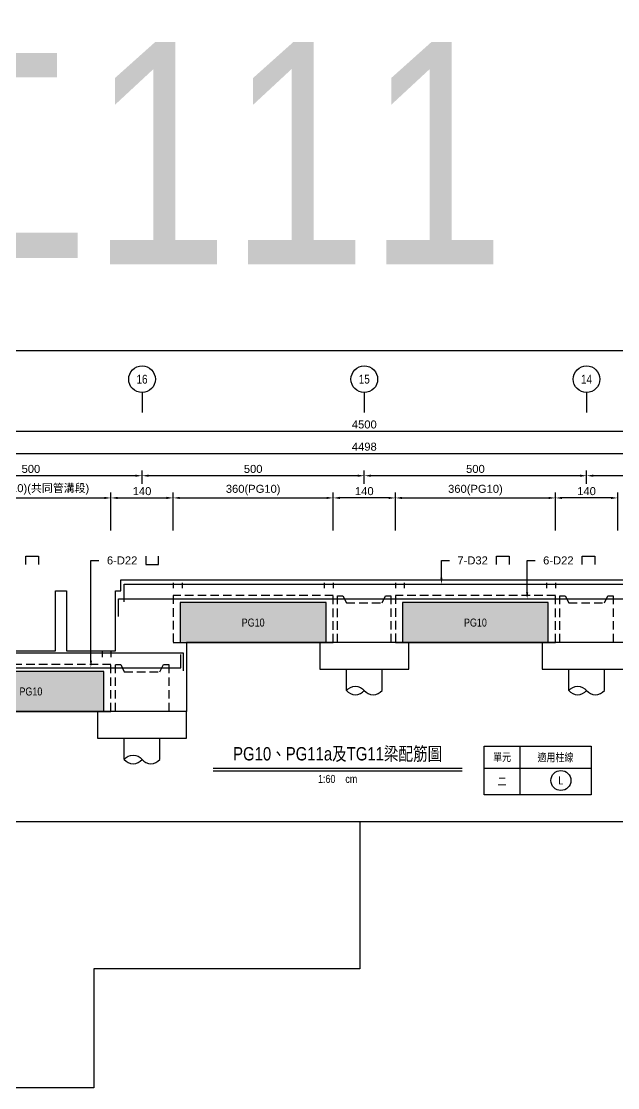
# Model space of a CAD drawing. Header units: millimetres. Extents: x 4668 to 40173, y -3560 to 14620.
# Drawn here: x 6300 to 7641, y -3560 to -1162 of the extents above; entities that cross this region are included whole.
import ezdxf
from ezdxf import colors
from ezdxf.entities.mleader import LeaderData, LeaderLine
from ezdxf.enums import TextEntityAlignment as Align
from ezdxf.math import Vec2, Vec3

# ---------------------------------------------------------------- set-up
doc = ezdxf.new("R2010")
doc.units = ezdxf.units.MM
doc.linetypes.add('HIDDEN', pattern=[9.525, 6.35, -3.175])
doc.layers.get('0').transparency = 0.5
doc.layers.add('HB_0', color=7, linetype='Continuous', transparency=0.5)
for name, color, linetype in [('HB_DIM', 1, 'Continuous'), ('HB_SYMBOLS', 7, 'Continuous'), ('HB_TXT_CTEXT', 2, 'Continuous'), ('底圖', 7, 'Continuous'), ('鋼筋', 3, 'Continuous')]:
    doc.layers.add(name, color=color, linetype=linetype)
doc.styles.get("Standard").update_dxf_attribs({"font": 'arial.ttf'})
doc.dimstyles.new('60', dxfattribs={"dimscale": 6, "dimtxt": 3, "dimasz": 2.5, "dimexe": 2, "dimexo": 2, "dimgap": 1, "dimtad": 1, "dimdec": 0, "dimdsep": 46, "dimtxsty": 'Standard', "dimcen": 0, "dimclrd": 1, "dimclre": 1, "dimclrt": 2, "dimadec": 0, "dimazin": 0, "dimtfac": 1, "dimtdec": 0, "dimtix": 1, "dimtmove": 2, "dimatfit": 3, "dimfxl": 1, "dimtolj": 1, "dimtzin": 0, "dimarcsym": 0})

# ---------------------------------------------------------------- blocks, each defined once
blk = doc.blocks.new('gr_t')
at = {"layer": 'HB_SYMBOLS', "color": 4, "linetype": 'Continuous'}
blk.add_line((0, -6), (0, -15), dxfattribs=at)
blk.add_circle((0, 0), 6, dxfattribs=at)
at = {"layer": 'HB_SYMBOLS', "color": 4, "linetype": 'Continuous', "width": 0.8}
blk.add_attdef('A', text='', height=4.5, dxfattribs=at).set_placement((0, 0), align=Align.MIDDLE)
blk = doc.blocks.new('*D244')
at = {"layer": 'Defpoints', "color": 0}
for p in [(6071.4, -2183.6), (6071.4, -2213.6), (6571.4, -2213.6)]:
    blk.add_point(p, dxfattribs=at)
at = {"layer": 'HB_DIM', "color": 1, "lineweight": -2}
for p, q in [((6071.4, -2201.6), (6071.4, -2171.6)), ((6571.4, -2201.6), (6571.4, -2171.6)), ((6556.4, -2183.6), (6086.4, -2183.6))]:
    blk.add_line(p, q, dxfattribs=at)
at = {"layer": 'HB_DIM', "color": 1}
for points in [[(6086.4, -2181.1), (6086.4, -2186.1), (6071.4, -2183.6)], [(6556.4, -2186.1), (6556.4, -2181.1), (6571.4, -2183.6)]]:
    blk.add_solid(points, dxfattribs=at)
at = {"layer": 'HB_DIM', "color": 2, "insert": (6321.4, -2168.4), "char_height": 18, "attachment_point": 5}
blk.add_mtext('\\A1;500', dxfattribs=at)
blk = doc.blocks.new('*D247')
at = {"layer": 'Defpoints', "color": 0}
for p in [(7071.4, -2183.6), (7071.4, -2213.6), (7571.4, -2213.6)]:
    blk.add_point(p, dxfattribs=at)
at = {"layer": 'HB_DIM', "color": 1, "lineweight": -2}
for p, q in [((7071.4, -2201.6), (7071.4, -2171.6)), ((7571.4, -2201.6), (7571.4, -2171.6)), ((7556.4, -2183.6), (7086.4, -2183.6))]:
    blk.add_line(p, q, dxfattribs=at)
at = {"layer": 'HB_DIM', "color": 1}
for points in [[(7086.4, -2181.1), (7086.4, -2186.1), (7071.4, -2183.6)], [(7556.4, -2186.1), (7556.4, -2181.1), (7571.4, -2183.6)]]:
    blk.add_solid(points, dxfattribs=at)
at = {"layer": 'HB_DIM', "color": 2, "insert": (7321.4, -2168.4), "char_height": 18, "attachment_point": 5}
blk.add_mtext('\\A1;500', dxfattribs=at)
blk = doc.blocks.new('*D251')
at = {"layer": 'Defpoints', "color": 0}
for p in [(7571.4, -2183.6), (7571.4, -2213.6), (8071.4, -2213.6)]:
    blk.add_point(p, dxfattribs=at)
at = {"layer": 'HB_DIM', "color": 1, "lineweight": -2}
for p, q in [((7571.4, -2201.6), (7571.4, -2171.6)), ((8071.4, -2201.6), (8071.4, -2171.6)), ((8056.4, -2183.6), (7586.4, -2183.6))]:
    blk.add_line(p, q, dxfattribs=at)
at = {"layer": 'HB_DIM', "color": 1}
for points in [[(7586.4, -2181.1), (7586.4, -2186.1), (7571.4, -2183.6)], [(8056.4, -2186.1), (8056.4, -2181.1), (8071.4, -2183.6)]]:
    blk.add_solid(points, dxfattribs=at)
at = {"layer": 'HB_DIM', "color": 2, "insert": (7821.4, -2168.4), "char_height": 18, "attachment_point": 5}
blk.add_mtext('\\A1;500', dxfattribs=at)
blk = doc.blocks.new('*D252')
at = {"layer": 'Defpoints', "color": 0}
for p in [(6571.4, -2183.6), (6571.4, -2213.6), (7071.4, -2213.6)]:
    blk.add_point(p, dxfattribs=at)
at = {"layer": 'HB_DIM', "color": 1, "lineweight": -2}
for p, q in [((6571.4, -2201.6), (6571.4, -2171.6)), ((7071.4, -2201.6), (7071.4, -2171.6)), ((7056.4, -2183.6), (6586.4, -2183.6))]:
    blk.add_line(p, q, dxfattribs=at)
at = {"layer": 'HB_DIM', "color": 1}
for points in [[(6586.4, -2181.1), (6586.4, -2186.1), (6571.4, -2183.6)], [(7056.4, -2186.1), (7056.4, -2181.1), (7071.4, -2183.6)]]:
    blk.add_solid(points, dxfattribs=at)
at = {"layer": 'HB_DIM', "color": 2, "insert": (6821.4, -2168.4), "char_height": 18, "attachment_point": 5}
blk.add_mtext('\\A1;500', dxfattribs=at)
blk = doc.blocks.new('預鑄樁帽2x2')
at = {"layer": 'HB_0'}
blk.add_lwpolyline([(-100, 0), (100, 0), (100, 60), (-100, 60)], close=True, dxfattribs=at)
blk = doc.blocks.new('預鑄樁帽&樁800直')
at = {"layer": 'HB_0', "linetype": 'Continuous'}
for p, q in [((-40, -108.1), (-40, -60)), ((40, -108.1), (40, -60))]:
    blk.add_line(p, q, dxfattribs=at)
for points in [[(-40, -108.1, -0.48), (0, -108.1, 0.48), (40, -108.1, 0.48)], [(-40, -108.1, 0.48), (0, -108.1, 0.48)]]:
    blk.add_lwpolyline(points, format="xyb", dxfattribs=at)
at = {"layer": 'HB_0'}
blk.add_blockref('預鑄樁帽2x2', (0, -60), dxfattribs=at)
blk = doc.blocks.new('*D261')
at = {"layer": 'Defpoints', "color": 0}
for p in [(7001.4, -2233.6), (6641.4, -2318.6), (7001.4, -2318.6)]:
    blk.add_point(p, dxfattribs=at)
at = {"layer": 'HB_DIM', "color": 1, "lineweight": -2}
for p, q in [((6641.4, -2306.6), (6641.4, -2221.6)), ((7001.4, -2306.6), (7001.4, -2221.6)), ((6656.4, -2233.6), (6986.4, -2233.6))]:
    blk.add_line(p, q, dxfattribs=at)
at = {"layer": 'HB_DIM', "color": 1}
for points in [[(6656.4, -2231.1), (6656.4, -2236.1), (6641.4, -2233.6)], [(6986.4, -2236.1), (6986.4, -2231.1), (7001.4, -2233.6)]]:
    blk.add_solid(points, dxfattribs=at)
at = {"layer": 'HB_DIM', "color": 2, "insert": (6821.4, -2215.8), "char_height": 18, "attachment_point": 5}
blk.add_mtext('\\A1;360(PG10)', dxfattribs=at)
blk = doc.blocks.new('*D262')
at = {"layer": 'Defpoints', "color": 0}
for p in [(7501.4, -2233.6), (7141.4, -2318.6), (7501.4, -2318.6)]:
    blk.add_point(p, dxfattribs=at)
at = {"layer": 'HB_DIM', "color": 1, "lineweight": -2}
for p, q in [((7141.4, -2306.6), (7141.4, -2221.6)), ((7501.4, -2306.6), (7501.4, -2221.6)), ((7156.4, -2233.6), (7486.4, -2233.6))]:
    blk.add_line(p, q, dxfattribs=at)
at = {"layer": 'HB_DIM', "color": 1}
for points in [[(7156.4, -2231.1), (7156.4, -2236.1), (7141.4, -2233.6)], [(7486.4, -2236.1), (7486.4, -2231.1), (7501.4, -2233.6)]]:
    blk.add_solid(points, dxfattribs=at)
at = {"layer": 'HB_DIM', "color": 2, "insert": (7321.4, -2215.8), "char_height": 18, "attachment_point": 5}
blk.add_mtext('\\A1;360(PG10)', dxfattribs=at)
blk = doc.blocks.new('*D265')
at = {"layer": 'Defpoints', "color": 0}
for p in [(7501.4, -2233.6), (7501.4, -2318.6), (7641.4, -2318.6)]:
    blk.add_point(p, dxfattribs=at)
at = {"layer": 'HB_DIM', "color": 1, "lineweight": -2}
for p, q in [((7501.4, -2306.6), (7501.4, -2221.6)), ((7641.4, -2306.6), (7641.4, -2221.6)), ((7626.4, -2233.6), (7516.4, -2233.6))]:
    blk.add_line(p, q, dxfattribs=at)
at = {"layer": 'HB_DIM', "color": 1}
for points in [[(7516.4, -2231.1), (7516.4, -2236.1), (7501.4, -2233.6)], [(7626.4, -2236.1), (7626.4, -2231.1), (7641.4, -2233.6)]]:
    blk.add_solid(points, dxfattribs=at)
at = {"layer": 'HB_DIM', "color": 2, "insert": (7571.4, -2218.4), "char_height": 18, "attachment_point": 5}
blk.add_mtext('\\A1;140', dxfattribs=at)
blk = doc.blocks.new('*D268')
at = {"layer": 'Defpoints', "color": 0}
for p in [(6501.4, -2233.6), (6141.4, -2318.6), (6501.4, -2318.6)]:
    blk.add_point(p, dxfattribs=at)
at = {"layer": 'HB_DIM', "color": 1, "lineweight": -2}
for p, q in [((6141.4, -2306.6), (6141.4, -2221.6)), ((6501.4, -2306.6), (6501.4, -2221.6)), ((6156.4, -2233.6), (6486.4, -2233.6))]:
    blk.add_line(p, q, dxfattribs=at)
at = {"layer": 'HB_DIM', "color": 1}
for points in [[(6156.4, -2231.1), (6156.4, -2236.1), (6141.4, -2233.6)], [(6486.4, -2236.1), (6486.4, -2231.1), (6501.4, -2233.6)]]:
    blk.add_solid(points, dxfattribs=at)
at = {"layer": 'HB_DIM', "color": 2, "insert": (6321.4, -2214.3), "char_height": 18, "attachment_point": 5}
blk.add_mtext('\\A1;360(PG10)(共同管溝段)', dxfattribs=at)
blk = doc.blocks.new('*D269')
at = {"layer": 'Defpoints', "color": 0}
for p in [(6641.4, -2233.6), (6501.4, -2318.6), (6641.4, -2318.6)]:
    blk.add_point(p, dxfattribs=at)
at = {"layer": 'HB_DIM', "color": 1, "lineweight": -2}
for p, q in [((6501.4, -2306.6), (6501.4, -2221.6)), ((6641.4, -2306.6), (6641.4, -2221.6)), ((6516.4, -2233.6), (6626.4, -2233.6))]:
    blk.add_line(p, q, dxfattribs=at)
at = {"layer": 'HB_DIM', "color": 1}
for points in [[(6516.4, -2231.1), (6516.4, -2236.1), (6501.4, -2233.6)], [(6626.4, -2236.1), (6626.4, -2231.1), (6641.4, -2233.6)]]:
    blk.add_solid(points, dxfattribs=at)
at = {"layer": 'HB_DIM', "color": 2, "insert": (6571.4, -2218.4), "char_height": 18, "attachment_point": 5}
blk.add_mtext('\\A1;140', dxfattribs=at)
blk = doc.blocks.new('*D271')
at = {"layer": 'Defpoints', "color": 0}
for p in [(7001.4, -2233.6), (7001.4, -2318.6), (7141.4, -2318.6)]:
    blk.add_point(p, dxfattribs=at)
at = {"layer": 'HB_DIM', "color": 1, "lineweight": -2}
for p, q in [((7001.4, -2306.6), (7001.4, -2221.6)), ((7141.4, -2306.6), (7141.4, -2221.6)), ((7126.4, -2233.6), (7016.4, -2233.6))]:
    blk.add_line(p, q, dxfattribs=at)
at = {"layer": 'HB_DIM', "color": 1}
for points in [[(7016.4, -2231.1), (7016.4, -2236.1), (7001.4, -2233.6)], [(7126.4, -2236.1), (7126.4, -2231.1), (7141.4, -2233.6)]]:
    blk.add_solid(points, dxfattribs=at)
at = {"layer": 'HB_DIM', "color": 2, "insert": (7071.4, -2218.4), "char_height": 18, "attachment_point": 5}
blk.add_mtext('\\A1;140', dxfattribs=at)
blk = doc.blocks.new('*D276')
at = {"layer": 'Defpoints', "color": 0}
for p in [(9320.4, -2133.6), (4822.4, -2318.6), (9320.4, -2318.6)]:
    blk.add_point(p, dxfattribs=at)
at = {"layer": 'HB_DIM', "color": 1, "lineweight": -2}
for p, q in [((4822.4, -2306.6), (4822.4, -2121.6)), ((4837.4, -2133.6), (9305.4, -2133.6)), ((9320.4, -2306.6), (9320.4, -2121.6))]:
    blk.add_line(p, q, dxfattribs=at)
at = {"layer": 'HB_DIM', "color": 1}
for points in [[(4837.4, -2131.1), (4837.4, -2136.1), (4822.4, -2133.6)], [(9305.4, -2136.1), (9305.4, -2131.1), (9320.4, -2133.6)]]:
    blk.add_solid(points, dxfattribs=at)
at = {"layer": 'HB_DIM', "color": 2, "insert": (7071.4, -2118.4), "char_height": 18, "attachment_point": 5}
blk.add_mtext('\\A1;4498', dxfattribs=at)
blk = doc.blocks.new('*D277')
at = {"layer": 'Defpoints', "color": 0}
for p in [(9321.4, -2083.6), (4821.4, -2318.6), (9321.4, -2318.6)]:
    blk.add_point(p, dxfattribs=at)
at = {"layer": 'HB_DIM', "color": 1, "lineweight": -2}
for p, q in [((4821.4, -2306.6), (4821.4, -2071.6)), ((4836.4, -2083.6), (9306.4, -2083.6)), ((9321.4, -2306.6), (9321.4, -2071.6))]:
    blk.add_line(p, q, dxfattribs=at)
at = {"layer": 'HB_DIM', "color": 1}
for points in [[(4836.4, -2081.1), (4836.4, -2086.1), (4821.4, -2083.6)], [(9306.4, -2086.1), (9306.4, -2081.1), (9321.4, -2083.6)]]:
    blk.add_solid(points, dxfattribs=at)
at = {"layer": 'HB_DIM', "color": 2, "insert": (7071.4, -2068.4), "char_height": 18, "attachment_point": 5}
blk.add_mtext('\\A1;4500', dxfattribs=at)
blk = doc.blocks.new('PG10側')
at = {"layer": 'HB_0'}
h = blk.add_hatch(color=253, dxfattribs=at)
h.dxf.hatch_style = 1
h.paths.add_polyline_path([(344, 89.5), (16, 89.5), (16, 0), (344, 0)])
at = {"layer": 'HB_0', "color": 1, "linetype": 'HIDDEN', "ltscale": 3}
blk.add_lwpolyline([(0, 0), (360, 0), (360, 105.5), (0, 105.5)], close=True, dxfattribs=at)
at = {"layer": 'HB_0', "color": 7, "ltscale": 3}
blk.add_lwpolyline([(16, 0), (344, 0), (344, 89.5), (16, 89.5)], close=True, dxfattribs=at)
at = {"layer": 'HB_TXT_CTEXT', "linetype": 'Continuous', "width": 0.8}
blk.add_text('PG10', height=18, rotation=360, dxfattribs=at).set_placement((180, 44.7), align=Align.MIDDLE)
blk = doc.blocks.new('PB5')
at = {"layer": 'HB_0', "color": 1, "linetype": 'HIDDEN', "ltscale": 3}
blk.add_lwpolyline([(0, 0), (0, 105), (12, 105), (20, 89), (100, 89), (108, 105), (120, 105), (120, 0), (0, 0)], dxfattribs=at)
blk = doc.blocks.new('柱線編號')
at = {"layer": 'HB_SYMBOLS', "color": 4, "linetype": 'Continuous'}
blk.add_circle((0, 0), 22.5, dxfattribs=at)
at = {"layer": 'HB_SYMBOLS', "color": 4, "linetype": 'Continuous', "width": 0.8}
blk.add_attdef('01', text='', height=18, dxfattribs=at).set_placement((0, 0), align=Align.MIDDLE)

msp = doc.modelspace()

# ---------------------------------------------------------------- linework, layer by layer
at = {"layer": 'Defpoints', "color": 1, "linetype": 'Continuous'}
for points in [[(9428.39, -2961.61), (9428.39, -1902.61), (4694.39, -1902.61), (4694.39, -2961.61)], [(4694.39, -2961.61), (9428.39, -2961.61)], [(4694.39, -2961.61), (7061.39, -2961.61), (7061.39, -3293.11), (6462.89, -3293.11), (6462.89, -3560.11), (4694.39, -3560.11), (4694.39, -2961.61)]]:
    msp.add_lwpolyline(points, dxfattribs=at)
at = {"layer": 'HB_0', "color": 4}
for p, q in [((7421.39, -2791.61), (7421.39, -2901.61)), ((7341.39, -2841.61), (7581.39, -2841.61))]:
    msp.add_line(p, q, dxfattribs=at)
at = {"layer": 'HB_0'}
for points in [[(6671.39, -2558.61), (6671.39, -2713.61), (5971.39, -2713.61), (5971.39, -2558.61), (5971.39, -2558.61), (4822.39, -2558.61), (4822.39, -2417.61), (6118.89, -2417.61), (6118.89, -2442.61), (6131.39, -2442.61), (6131.39, -2577.61), (6241.39, -2577.61), (6241.39, -2442.61), (6266.39, -2442.61), (6266.39, -2577.61), (6376.39, -2577.61), (6376.39, -2442.61), (6401.39, -2442.61), (6401.39, -2577.61), (6511.39, -2577.61), (6511.39, -2442.61), (6523.89, -2442.61), (6523.89, -2417.61), (9320.39, -2417.61)], [(9320.39, -2558.61), (6916.39, -2558.61), (6916.39, -2558.61), (6671.39, -2558.61), (6916.39, -2558.61)], [(7821.39, -2558.61), (7226.39, -2558.61)]]:
    msp.add_lwpolyline(points, dxfattribs=at)
at = {"layer": 'HB_0', "color": 4}
msp.add_lwpolyline([(7341.39, -2901.61), (7341.39, -2791.61), (7581.39, -2791.61), (7581.39, -2901.61)], close=True, dxfattribs=at)
at = {"layer": 'HB_TXT_CTEXT', "color": 3, "linetype": 'Continuous'}
msp.add_line((6731.39, -2841.61), (7291.39, -2841.61), dxfattribs=at)
at = {"layer": 'HB_TXT_CTEXT', "color": 1, "linetype": 'Continuous'}
msp.add_line((6731.39, -2847.61), (7291.39, -2847.61), dxfattribs=at)
at = {"layer": 'HB_TXT_CTEXT', "linetype": 'Continuous'}
for points in [[(6310.087, -2383.671), (6310.087, -2364.549), (6338.491, -2364.549), (6338.491, -2383.671)], [(6580.087, -2364.549), (6580.087, -2383.671), (6608.491, -2383.671), (6608.491, -2364.549)], [(7368.549, -2383.671), (7368.549, -2364.549), (7396.953, -2364.549), (7396.953, -2383.671)], [(7561.387, -2383.671), (7561.387, -2364.549), (7589.791, -2364.549), (7589.791, -2383.671)]]:
    msp.add_lwpolyline(points, dxfattribs=at)
at = {"layer": '鋼筋'}
for p, q in [((6641.39, -2424.51), (6641.39, -2436.51)), ((6661.39, -2424.61), (6661.39, -2436.61)), ((6981.39, -2424.51), (6981.39, -2436.51)), ((7001.39, -2424.61), (7001.39, -2436.61)), ((7141.39, -2424.61), (7141.39, -2436.61)), ((7161.39, -2424.71), (7161.39, -2436.71)), ((7481.39, -2424.61), (7481.39, -2436.61)), ((7501.39, -2424.71), (7501.39, -2436.71)), ((6481.39, -2579.702), (6481.39, -2591.702)), ((6501.39, -2579.602), (6501.39, -2591.602))]:
    msp.add_line(p, q, dxfattribs=at)
for points in [[(6530.89, -2467.64), (6530.89, -2427.61), (9314.39, -2427.61), (9314.39, -2467.64)], [(6518.39, -2500.61), (6518.39, -2460.61), (9086.39, -2460.61), (9093.461, -2453.539)], [(6664.39, -2622.64), (6664.39, -2582.61), (5978.39, -2582.61), (5978.39, -2622.64)], [(5984.39, -2585.61), (5984.39, -2615.61), (6658.39, -2615.61), (6658.39, -2585.61)]]:
    msp.add_lwpolyline(points, dxfattribs=at)

# ---------------------------------------------------------------- block references
at = {"color": 4}
for p in [(6641.39, -2558.61), (7141.39, -2558.61), (6141.39, -2713.61)]:
    msp.add_blockref('PG10側', p, dxfattribs=at)
at = {"color": 255}
for p in [(7011.39, -2558.61), (7511.39, -2558.61), (6511.39, -2713.61)]:
    msp.add_blockref('PB5', p, dxfattribs=at)
at = {"layer": 'HB_0'}
for p in [(7071.39, -2558.61), (7571.39, -2558.61), (6571.39, -2713.61)]:
    msp.add_blockref('預鑄樁帽&樁800直', p, dxfattribs=at)
msp.add_blockref('柱線編號', (7513.701, -2869.168), dxfattribs=at).add_auto_attribs({'01': 'L'})
at = {"layer": '底圖'}
ref = msp.add_blockref('gr_t', (6571.39, -1966.551), dxfattribs=dict(at, xscale=5, yscale=5, zscale=5))
ref.add_attrib('A', '16', dxfattribs={"layer": 'HB_SYMBOLS', "color": 4, "linetype": 'Continuous', "height": 20, "rotation": 360, "width": 0.8}).set_placement((6571.39, -1966.551), align=Align.MIDDLE)
ref = msp.add_blockref('gr_t', (7071.39, -1966.551), dxfattribs=dict(at, xscale=5, yscale=5, zscale=5))
ref.add_attrib('A', '15', dxfattribs={"layer": 'HB_SYMBOLS', "color": 4, "linetype": 'Continuous', "height": 20, "rotation": 360, "width": 0.8}).set_placement((7071.39, -1966.551), align=Align.MIDDLE)
ref = msp.add_blockref('gr_t', (7571.39, -1966.551), dxfattribs=dict(at, xscale=5, yscale=5, zscale=5))
ref.add_attrib('A', '14', dxfattribs={"layer": 'HB_SYMBOLS', "color": 4, "linetype": 'Continuous', "height": 20, "rotation": 360, "width": 0.8}).set_placement((7571.39, -1966.551), align=Align.MIDDLE)

# ---------------------------------------------------------------- texts
at = {"layer": 'Defpoints', "color": 241, "linetype": 'Continuous', "true_color": 0xf7abae, "width": 0.8}
msp.add_text('單元二111', height=500, rotation=360, dxfattribs=at).set_placement((4819.87, -1707.812))
at = {"layer": 'HB_TXT_CTEXT', "color": 3, "linetype": 'Continuous', "width": 0.8}
msp.add_text('PG10、PG11a及TG11梁配筋圖', height=30, rotation=360, dxfattribs=at).set_placement((7011.39, -2808.61), align=Align.MIDDLE)
at = {"layer": 'HB_TXT_CTEXT', "linetype": 'Continuous', "width": 0.8}
for s, p in [('單元', (7381.39, -2816.61)), ('適用柱線', (7501.39, -2816.61)), ('1:60    cm', (7011.39, -2865.61)), ('二', (7381.39, -2871.61))]:
    msp.add_text(s, height=18, rotation=360, dxfattribs=at).set_placement(p, align=Align.MIDDLE)

# ---------------------------------------------------------------- dimensions: what is measured, and where the dimension line sits
at = {"layer": 'HB_DIM'}
for base, p1, p2, picture, middle in [((9321.39, -2083.61), (4821.39, -2318.61), (9321.39, -2318.61), '*D277', (7071.39, -2068.421)), ((9320.39, -2133.61), (4822.39, -2318.61), (9320.39, -2318.61), '*D276', (7071.39, -2118.421)), ((6071.39, -2183.61), (6571.39, -2213.61), (6071.39, -2213.61), '*D244', (6321.39, -2168.421)), ((6571.39, -2183.61), (7071.39, -2213.61), (6571.39, -2213.61), '*D252', (6821.39, -2168.421)), ((7071.39, -2183.61), (7571.39, -2213.61), (7071.39, -2213.61), '*D247', (7321.39, -2168.421)), ((7571.39, -2183.61), (8071.39, -2213.61), (7571.39, -2213.61), '*D251', (7821.39, -2168.421))]:
    dim = msp.add_linear_dim(base=base, p1=p1, p2=p2, angle=0, dimstyle='60', dxfattribs=at)
    dim.commit()
    dim.dimension.update_dxf_attribs({"geometry": picture, "text_midpoint": middle})
for base, p1, p2, text, picture, middle in [((6501.39, -2233.61), (6141.39, -2318.61), (6501.39, -2318.61), '<>(PG10)(共同管溝段)', '*D268', (6321.39, -2214.328)), ((7001.39, -2233.61), (6641.39, -2318.585), (7001.39, -2318.61), '<>(PG10)', '*D261', (6821.39, -2215.811)), ((7501.39, -2233.61), (7141.39, -2318.61), (7501.39, -2318.61), '<>(PG10)', '*D262', (7321.39, -2215.811))]:
    dim = msp.add_linear_dim(base=base, p1=p1, p2=p2, text=text, dimstyle='60', dxfattribs=at)
    dim.commit()
    dim.dimension.update_dxf_attribs({"geometry": picture, "text_midpoint": middle})
for base, p1, p2, picture, middle in [((6641.39, -2233.61), (6501.39, -2318.61), (6641.39, -2318.585), '*D269', (6571.39, -2218.421)), ((7001.39, -2233.61), (7141.39, -2318.61), (7001.39, -2318.61), '*D271', (7071.39, -2218.421)), ((7501.39, -2233.61), (7641.39, -2318.61), (7501.39, -2318.61), '*D265', (7571.39, -2218.421))]:
    dim = msp.add_linear_dim(base=base, p1=p1, p2=p2, angle=180, text='<>\\X ', dimstyle='60', dxfattribs=at)
    dim.commit()
    dim.dimension.update_dxf_attribs({"geometry": picture, "text_midpoint": middle})

# ---------------------------------------------------------------- leaders
ml = msp.add_multileader_mtext('Standard', dxfattribs=at)
ml.set_content('6-D22', color=2)
ml.set_leader_properties(color=1)
ml.build(insert=Vec2(0, 0))
ml.multileader.update_dxf_attribs({"dogleg_length": 3, "arrow_head_size": 15, "scale": 6})
ctx = ml.context
ctx.base_point, ctx.scale, ctx.char_height, ctx.arrow_head_size, ctx.landing_gap_size, ctx.plane_origin = Vec3(6474.39, -2374.11), 6, 18, 15, 18, Vec3(6842.522, -2412.043)
notes = []
notes.append((ctx, [(0, (1, 1, 0), (6456.39, -2374.263), (1, 0), 18, [(1, [(6456.39, -2614.618)], 0, [])])]))
ctx.mtext.insert, ctx.mtext.flow_direction = Vec3(6492.39, -2365.11), 5
ml = msp.add_multileader_mtext('Standard', dxfattribs=at)
ml.set_content('7-D32', color=2)
ml.set_leader_properties(color=1)
ml.build(insert=Vec2(0, 0))
ml.multileader.update_dxf_attribs({"dogleg_length": 3, "arrow_head_size": 15, "scale": 6})
ctx = ml.context
ctx.base_point, ctx.scale, ctx.char_height, ctx.arrow_head_size, ctx.landing_gap_size, ctx.plane_origin = Vec3(7262.863, -2374.11), 6, 18, 15, 18, Vec3(7630.984, -2412.043)
notes.append((ctx, [(0, (1, 1, 0), (7244.863, -2374.263), (1, 0), 18, [(1, [(7244.885, -2427.61)], 0, [])])]))
ctx.mtext.insert, ctx.mtext.flow_direction = Vec3(7280.863, -2365.11), 5
ml = msp.add_multileader_mtext('Standard', dxfattribs=at)
ml.set_content('6-D22', color=2)
ml.set_leader_properties(color=1)
ml.build(insert=Vec2(0, 0))
ml.multileader.update_dxf_attribs({"dogleg_length": 3, "arrow_head_size": 15, "scale": 6})
ctx = ml.context
ctx.base_point, ctx.scale, ctx.char_height, ctx.arrow_head_size, ctx.landing_gap_size, ctx.plane_origin = Vec3(7455.701, -2374.11), 6, 18, 15, 18, Vec3(7823.832, -2415.043)
notes.append((ctx, [(0, (1, 1, 0), (7437.701, -2374.263), (1, 0), 18, [(1, [(7437.742, -2460.61)], 0, [])])]))
ctx.mtext.insert, ctx.mtext.flow_direction = Vec3(7473.701, -2365.11), 5
for ctx, leaders in notes:
    for number, flags, end, landing, length, lines in leaders:
        leader = LeaderData()
        leader.index, (leader.has_last_leader_line, leader.has_dogleg_vector, leader.attachment_direction) = number, flags
        leader.last_leader_point, leader.dogleg_vector, leader.dogleg_length = Vec3(end), Vec3(landing), length
        for number, points, colour, breaks in lines:
            line = LeaderLine()
            line.index, line.vertices, line.color, line.breaks = number, Vec3.list(points), colors.encode_raw_color(colour), breaks
            leader.lines.append(line)
        ctx.leaders.append(leader)

doc.saveas('drawing.dxf')
